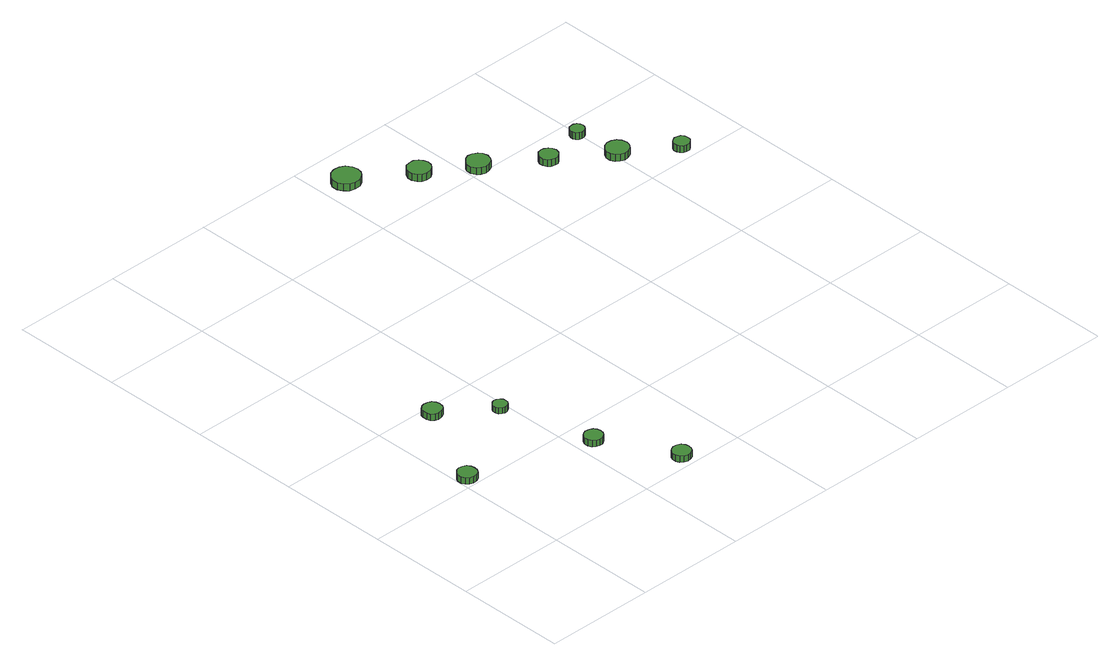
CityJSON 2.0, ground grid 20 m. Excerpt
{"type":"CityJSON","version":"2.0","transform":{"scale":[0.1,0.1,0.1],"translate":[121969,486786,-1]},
"CityObjects":{
"tree1":{"type":"SolitaryVegetationObject","attributes":{"function":"something"},"geometry":[{"type":"MultiSurface","lod":"1","boundaries":[[[0,1,2,3,4,5,6,7,8,9,10,11,12,13,14]],[[15,16,17,18,19,20,21,22,23,24,25,26,27,28,29]],[[0,29,28,1]],[[1,28,27,2]],[[2,27,26,3]],[[3,26,25,4]],[[4,25,24,5]],[[5,24,23,6]],[[6,23,22,7]],[[7,22,21,8]],[[8,21,20,9]],[[9,20,19,10]],[[10,19,18,11]],[[11,18,17,12]],[[12,17,16,13]],[[13,16,15,14]],[[14,15,29,0]]]}]},
"tree2":{"type":"SolitaryVegetationObject","attributes":{"function":"something"},"geometry":[{"type":"MultiSurface","lod":"1","boundaries":[[[30,31,32,33,34,35,36,37,38,39,40,41,42,43,44]],[[45,46,47,48,49,50,51,52,53,54,55,56,57,58,59]],[[30,59,58,31]],[[31,58,57,32]],[[32,57,56,33]],[[33,56,55,34]],[[34,55,54,35]],[[35,54,53,36]],[[36,53,52,37]],[[37,52,51,38]],[[38,51,50,39]],[[39,50,49,40]],[[40,49,48,41]],[[41,48,47,42]],[[42,47,46,43]],[[43,46,45,44]],[[44,45,59,30]]]}]},
"tree3":{"type":"SolitaryVegetationObject","attributes":{"function":"something"},"geometry":[{"type":"MultiSurface","lod":"1","boundaries":[[[60,61,62,63,64,65,66,67,68,69,70,71,72,73,74]],[[75,76,77,78,79,80,81,82,83,84,85,86,87,88,89]],[[60,89,88,61]],[[61,88,87,62]],[[62,87,86,63]],[[63,86,85,64]],[[64,85,84,65]],[[65,84,83,66]],[[66,83,82,67]],[[67,82,81,68]],[[68,81,80,69]],[[69,80,79,70]],[[70,79,78,71]],[[71,78,77,72]],[[72,77,76,73]],[[73,76,75,74]],[[74,75,89,60]]]}]},
"tree4":{"type":"SolitaryVegetationObject","attributes":{"function":"something"},"geometry":[{"type":"MultiSurface","lod":"1","boundaries":[[[90,91,92,93,94,95,96,97,98,99,100,101,102,103,104]],[[105,106,107,108,109,110,111,112,113,114,115,116,117,118,119]],[[90,119,118,91]],[[91,118,117,92]],[[92,117,116,93]],[[93,116,115,94]],[[94,115,114,95]],[[95,114,113,96]],[[96,113,112,97]],[[97,112,111,98]],[[98,111,110,99]],[[99,110,109,100]],[[100,109,108,101]],[[101,108,107,102]],[[102,107,106,103]],[[103,106,105,104]],[[104,105,119,90]]]}]},
"tree5":{"type":"SolitaryVegetationObject","attributes":{"function":"something"},"geometry":[{"type":"MultiSurface","lod":"1","boundaries":[[[120,121,122,123,124,125,126,127,128,129,130,131,132,133,134]],[[135,136,137,138,139,140,141,142,143,144,145,146,147,148,149]],[[120,149,148,121]],[[121,148,147,122]],[[122,147,146,123]],[[123,146,145,124]],[[124,145,144,125]],[[125,144,143,126]],[[126,143,142,127]],[[127,142,141,128]],[[128,141,140,129]],[[129,140,139,130]],[[130,139,138,131]],[[131,138,137,132]],[[132,137,136,133]],[[133,136,135,134]],[[134,135,149,120]]]}]},
"tree6":{"type":"SolitaryVegetationObject","attributes":{"function":"something"},"geometry":[{"type":"MultiSurface","lod":"1","boundaries":[[[150,151,152,153,154,155,156,157,158,159,160,161,162,163,164]],[[165,166,167,168,169,170,171,172,173,174,175,176,177,178,179]],[[150,179,178,151]],[[151,178,177,152]],[[152,177,176,153]],[[153,176,175,154]],[[154,175,174,155]],[[155,174,173,156]],[[156,173,172,157]],[[157,172,171,158]],[[158,171,170,159]],[[159,170,169,160]],[[160,169,168,161]],[[161,168,167,162]],[[162,167,166,163]],[[163,166,165,164]],[[164,165,179,150]]]}]},
"tree7":{"type":"SolitaryVegetationObject","attributes":{"function":"something"},"geometry":[{"type":"MultiSurface","lod":"1","boundaries":[[[180,181,182,183,184,185,186,187,188,189,190,191,192,193,194]],[[195,196,197,198,199,200,201,202,203,204,205,206,207,208,209]],[[180,209,208,181]],[[181,208,207,182]],[[182,207,206,183]],[[183,206,205,184]],[[184,205,204,185]],[[185,204,203,186]],[[186,203,202,187]],[[187,202,201,188]],[[188,201,200,189]],[[189,200,199,190]],[[190,199,198,191]],[[191,198,197,192]],[[192,197,196,193]],[[193,196,195,194]],[[194,195,209,180]]]}]},
"tree8":{"type":"SolitaryVegetationObject","attributes":{"function":"something"},"geometry":[{"type":"MultiSurface","lod":"1","boundaries":[[[210,211,212,213,214,215,216,217,218,219,220,221,222,223,224]],[[225,226,227,228,229,230,231,232,233,234,235,236,237,238,239]],[[210,239,238,211]],[[211,238,237,212]],[[212,237,236,213]],[[213,236,235,214]],[[214,235,234,215]],[[215,234,233,216]],[[216,233,232,217]],[[217,232,231,218]],[[218,231,230,219]],[[219,230,229,220]],[[220,229,228,221]],[[221,228,227,222]],[[222,227,226,223]],[[223,226,225,224]],[[224,225,239,210]]]}]},
"tree9":{"type":"SolitaryVegetationObject","attributes":{"function":"something"},"geometry":[{"type":"MultiSurface","lod":"1","boundaries":[[[240,241,242,243,244,245,246,247,248,249,250,251,252,253,254]],[[255,256,257,258,259,260,261,262,263,264,265,266,267,268,269]],[[240,269,268,241]],[[241,268,267,242]],[[242,267,266,243]],[[243,266,265,244]],[[244,265,264,245]],[[245,264,263,246]],[[246,263,262,247]],[[247,262,261,248]],[[248,261,260,249]],[[249,260,259,250]],[[250,259,258,251]],[[251,258,257,252]],[[252,257,256,253]],[[253,256,255,254]],[[254,255,269,240]]]}]},
"tree10":{"type":"SolitaryVegetationObject","attributes":{"function":"something"},"geometry":[{"type":"MultiSurface","lod":"1","boundaries":[[[270,271,272,273,274,275,276,277,278,279,280,281,282,283,284]],[[285,286,287,288,289,290,291,292,293,294,295,296,297,298,299]],[[270,299,298,271]],[[271,298,297,272]],[[272,297,296,273]],[[273,296,295,274]],[[274,295,294,275]],[[275,294,293,276]],[[276,293,292,277]],[[277,292,291,278]],[[278,291,290,279]],[[279,290,289,280]],[[280,289,288,281]],[[281,288,287,282]],[[282,287,286,283]],[[283,286,285,284]],[[284,285,299,270]]]}]},
"tree11":{"type":"SolitaryVegetationObject","attributes":{"function":"something"},"geometry":[{"type":"MultiSurface","lod":"1","boundaries":[[[300,301,302,303,304,305,306,307,308,309,310,311,312,313,314]],[[315,316,317,318,319,320,321,322,323,324,325,326,327,328,329]],[[300,329,328,301]],[[301,328,327,302]],[[302,327,326,303]],[[303,326,325,304]],[[304,325,324,305]],[[305,324,323,306]],[[306,323,322,307]],[[307,322,321,308]],[[308,321,320,309]],[[309,320,319,310]],[[310,319,318,311]],[[311,318,317,312]],[[312,317,316,313]],[[313,316,315,314]],[[314,315,329,300]]]}]},
"tree12":{"type":"SolitaryVegetationObject","attributes":{"function":"something"},"geometry":[{"type":"MultiSurface","lod":"1","boundaries":[[[330,331,332,333,334,335,336,337,338,339,340,341,342,343,344]],[[345,346,347,348,349,350,351,352,353,354,355,356,357,358,359]],[[330,359,358,331]],[[331,358,357,332]],[[332,357,356,333]],[[333,356,355,334]],[[334,355,354,335]],[[335,354,353,336]],[[336,353,352,337]],[[337,352,351,338]],[[338,351,350,339]],[[339,350,349,340]],[[340,349,348,341]],[[341,348,347,342]],[[342,347,346,343]],[[343,346,345,344]],[[344,345,359,330]]]}]}
},
"vertices":[
[35,220,19],[34,227,19],[30,233,19],[24,236,19],[17,237,19],[10,235,19],[5,230,19],[2,224,19],[2,216,19],[5,210,19],[10,205,19],[17,203,19],[24,204,19],[30,207,19],[34,213,19],[34,213,7],[30,207,7],[24,204,7],[17,203,7],[10,205,7],[5,210,7],[2,216,7],[2,224,7],[5,230,7],[10,235,7],[17,237,7],[24,236,7],[30,233,7],[34,227,7],[35,220,7],
[118,383,19],[117,390,19],[113,396,19],[107,399,19],[99,400,19],[93,398,19],[87,393,19],[85,387,19],[85,379,19],[87,373,19],[93,368,19],[99,366,19],[107,367,19],[113,370,19],[117,376,19],[117,376,7],[113,370,7],[107,367,7],[99,366,7],[93,368,7],[87,373,7],[85,379,7],[85,387,7],[87,393,7],[93,398,7],[99,400,7],[107,399,7],[113,396,7],[117,390,7],[118,383,7],
[248,153,19],[247,160,19],[243,165,19],[237,168,19],[230,169,19],[224,167,19],[219,163,19],[216,156,19],[216,150,19],[219,143,19],[224,139,19],[230,137,19],[237,137,19],[243,141,19],[247,146,19],[247,146,7],[243,141,7],[237,137,7],[230,137,7],[224,139,7],[219,143,7],[216,150,7],[216,156,7],[219,163,7],[224,167,7],[230,169,7],[237,168,7],[243,165,7],[247,160,7],[248,153,7],
[200,318,18],[199,323,18],[196,327,18],[191,330,18],[186,331,18],[181,329,18],[177,325,18],[175,321,18],[175,315,18],[177,310,18],[181,307,18],[186,305,18],[191,306,18],[196,308,18],[199,313,18],[199,313,7],[196,308,7],[191,306,7],[186,305,7],[181,307,7],[177,310,7],[175,315,7],[175,321,7],[177,325,7],[181,329,7],[186,331,7],[191,330,7],[196,327,7],[199,323,7],[200,318,7],
[318,26,19],[317,32,19],[313,38,19],[307,41,19],[300,42,19],[294,40,19],[288,35,19],[286,29,19],[286,22,19],[288,16,19],[294,11,19],[300,9,19],[307,10,19],[313,13,19],[317,19,19],[317,19,7],[313,13,7],[307,10,7],[300,9,7],[294,11,7],[288,16,7],[286,22,7],[286,29,7],[288,35,7],[294,40,7],[300,42,7],[307,41,7],[313,38,7],[317,32,7],[318,26,7],
[461,919,32],[459,929,32],[453,938,32],[444,943,32],[433,944,32],[423,941,32],[416,934,32],[411,925,32],[411,914,32],[416,905,32],[423,898,32],[433,895,32],[444,896,32],[453,901,32],[459,909,32],[459,909,19],[453,901,19],[444,896,19],[433,895,19],[423,898,19],[416,905,19],[411,914,19],[411,925,19],[416,934,19],[423,941,19],[433,944,19],[444,943,19],[453,938,19],[459,929,19],[461,919,19],
[554,854,32],[552,862,32],[547,869,32],[540,874,32],[531,874,32],[523,872,32],[517,866,32],[513,858,32],[513,850,32],[517,842,32],[523,836,32],[531,834,32],[540,835,32],[547,839,32],[552,846,32],[552,846,19],[547,839,19],[540,835,19],[531,834,19],[523,836,19],[517,842,19],[513,850,19],[513,858,19],[517,866,19],[523,872,19],[531,874,19],[540,874,19],[547,869,19],[552,862,19],[554,854,19],
[633,801,33],[631,810,33],[626,816,33],[618,821,33],[610,822,33],[602,819,33],[596,813,33],[592,806,33],[592,797,33],[596,789,33],[602,784,33],[610,781,33],[618,782,33],[626,786,33],[631,793,33],[631,793,20],[626,786,20],[618,782,20],[610,781,20],[602,784,20],[596,789,20],[592,797,20],[592,806,20],[596,813,20],[602,819,20],[610,822,20],[618,821,20],[626,816,20],[631,810,20],[633,801,20],
[721,736,33],[719,743,33],[715,748,33],[709,752,33],[703,753,33],[696,751,33],[691,746,33],[688,740,33],[688,733,33],[691,726,33],[696,722,33],[703,720,33],[709,720,33],[715,724,33],[719,729,33],[719,729,20],[715,724,20],[709,720,20],[703,720,20],[696,722,20],[691,726,20],[688,733,20],[688,740,20],[691,746,20],[696,751,20],[703,753,20],[709,752,20],[715,748,20],[719,743,20],[721,736,20],
[816,674,32],[814,683,32],[809,690,32],[801,694,32],[793,695,32],[785,692,32],[779,686,32],[775,679,32],[775,670,32],[779,662,32],[785,657,32],[793,654,32],[801,655,32],[809,659,32],[814,666,32],[814,666,19],[809,659,19],[801,655,19],[793,654,19],[785,657,19],[779,662,19],[775,670,19],[775,679,19],[779,686,19],[785,692,19],[793,695,19],[801,694,19],[809,690,19],[814,683,19],[816,674,19],
[799,756,32],[798,761,32],[795,765,32],[790,768,32],[785,768,32],[780,767,32],[776,763,32],[774,758,32],[774,753,32],[776,748,32],[780,745,32],[785,743,32],[790,744,32],[795,746,32],[798,751,32],[798,751,19],[795,746,19],[790,744,19],[785,743,19],[780,745,19],[776,748,19],[774,753,19],[774,758,19],[776,763,19],[780,767,19],[785,768,19],[790,768,19],[795,765,19],[798,761,19],[799,756,19],
[894,616,32],[893,622,32],[889,627,32],[884,629,32],[878,630,32],[873,628,32],[868,624,32],[866,619,32],[866,613,32],[868,608,32],[873,604,32],[878,602,32],[884,602,32],[889,605,32],[893,610,32],[893,610,19],[889,605,19],[884,602,19],[878,602,19],[873,604,19],[868,608,19],[866,613,19],[866,619,19],[868,624,19],[873,628,19],[878,630,19],[884,629,19],[889,627,19],[893,622,19],[894,616,19]
]}
